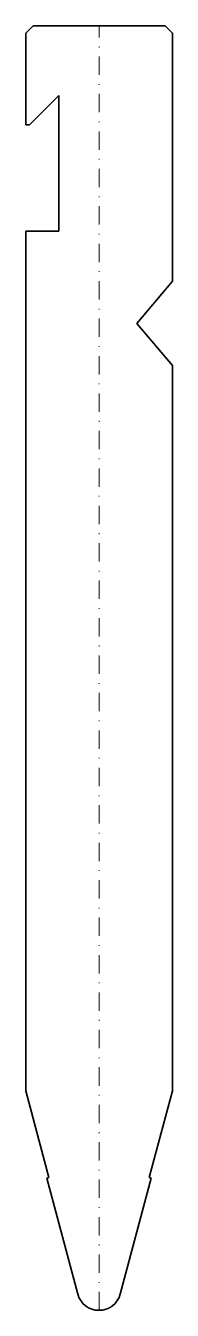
# Model space of a CAD drawing. Header units: millimetres. Extents: x -10 to 10, y 0 to 175.
import ezdxf

# ---------------------------------------------------------------- set-up
doc = ezdxf.new("R2010")
doc.units = ezdxf.units.MM
doc.header["$LTSCALE"] = 5
doc.linetypes.add('AUSGEZOGEN', pattern=[0])
doc.linetypes.add('DASHDOT', pattern=[1, 0.5, -0.25, 0, -0.25])
doc.layers.add('2', color=7, linetype='Continuous')

msp = doc.modelspace()

# ---------------------------------------------------------------- linework, layer by layer
at = {"layer": '2', "color": 7, "linetype": 'AUSGEZOGEN', "lineweight": 35}
for p, q in [((-9, 175), (-10, 174)), ((-10, 174), (-10, 161.5)), ((9, 175), (-9, 175)), ((10, 174), (9, 175)), ((10, 140.2), (10, 174)), ((-9.5, 161.5), (-5.5, 165.5)), ((-5.5, 165.5), (-5.5, 147)), ((-10, 161.5), (-9.5, 161.5)), ((-5.5, 147), (-10, 147)), ((-10, 147), (-10, 29.89)), ((5.18, 134.45), (10, 140.2)), ((10, 128.7), (5.18, 134.45)), ((10, 29.89), (10, 128.7)), ((-10, 29.89), (-6.84, 18.08)), ((6.84, 18.08), (10, 29.89)), ((-6.84, 18.08), (-7.13, 18)), ((-7.13, 18), (-2.9, 2.22)), ((2.9, 2.22), (7.13, 18)), ((7.13, 18), (6.84, 18.08))]:
    msp.add_line(p, q, dxfattribs=at)
at = {"layer": '2', "color": 7, "linetype": 'DASHDOT', "lineweight": 18}
msp.add_line((0, 0), (0, 175), dxfattribs=at)
at = {"layer": '2', "color": 7, "linetype": 'AUSGEZOGEN', "lineweight": 35}
msp.add_arc((0, 3), 3, 195, 345, dxfattribs=at)

doc.saveas('drawing.dxf')
